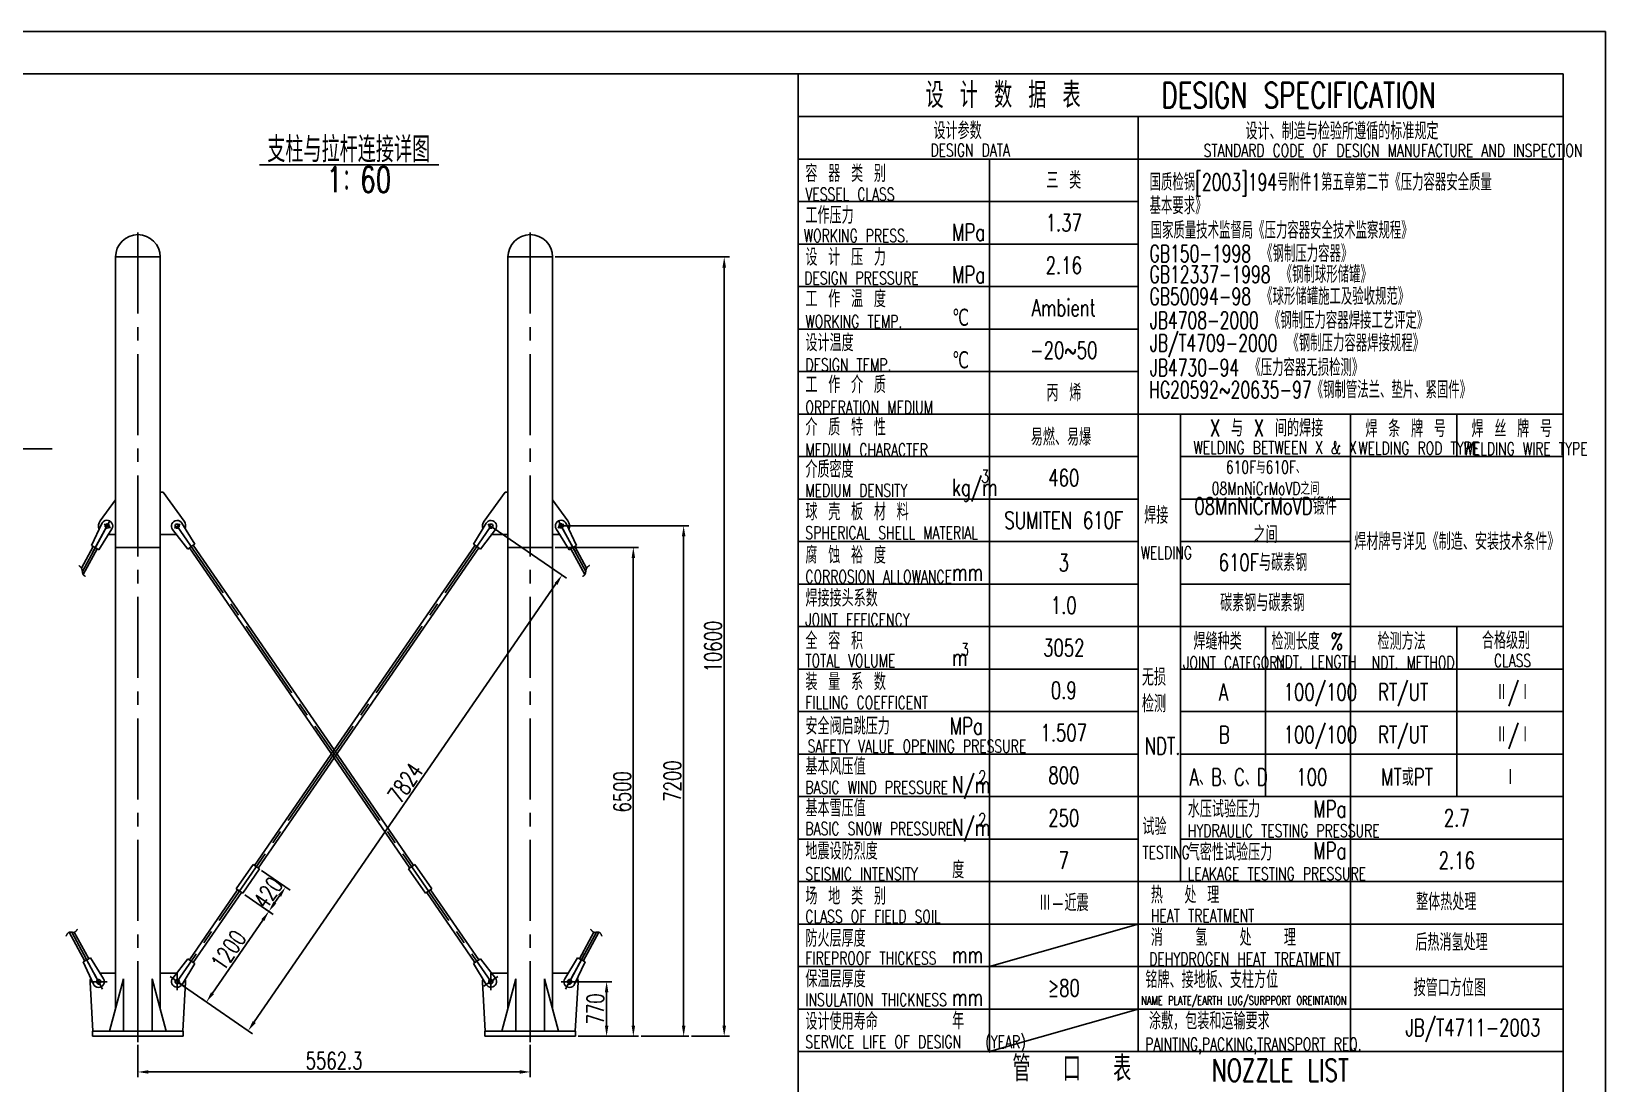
# Model space of a CAD drawing. Extents: x -26172 to 54233, y -464 to 48004.
# Drawn here: x 13783.5 to 14154, y 40167.6 to 40415.1 of the extents above; entities that cross this region are included whole.
import ezdxf

# ---------------------------------------------------------------- set-up
doc = ezdxf.new("R2010")
doc.units = 0
doc.linetypes.add('CENTER2', pattern=[28.575, 19.05, -3.175, 3.175, -3.175])
doc.linetypes.add('PHANTOM2', pattern=[31.75, 15.875, -3.175, 3.175, -3.175, 3.175, -3.175])
doc.layers.get('0').update_dxf_attribs({"linetype": 'CONTINUOUS'})
doc.layers.get('DEFPOINTS').update_dxf_attribs({"linetype": 'CONTINUOUS'})
for name, color, linetype in [('图层1', 7, 'CONTINUOUS'), ('图层2', 1, 'CONTINUOUS'), ('图层3', 2, 'CENTER2'), ('图层5', 3, 'PHANTOM2')]:
    doc.layers.add(name, color=color, linetype=linetype)
doc.styles.add('文字', font='txt.shx', dxfattribs={"width": 0.71, "bigfont": 'hzfs.shx'})
doc.dimstyles.get("Standard").update_dxf_attribs({"dimtxt": 0.18, "dimasz": 0.18, "dimexe": 0.18, "dimexo": 0.0625, "dimgap": 0.09, "dimtad": 0, "dimtih": 1, "dimtoh": 1, "dimdec": 4, "dimzin": 0, "dimtxsty": 'STANDARD', "dimcen": 0.09, "dimazin": 3, "dimtfac": 1, "dimtdec": 4, "dimtofl": 0, "dimtmove": 0, "dimatfit": 3, "dimtolj": 1, "dimtzin": 0})

# ---------------------------------------------------------------- blocks, each defined once
blk = doc.blocks.new('*D27')
at = {"color": 1, "linetype": 'BYBLOCK'}
for p, q in [((54269.88, 40293.74), (54289.52, 40293.74)), ((54288.27, 40181.24), (54288.27, 40291.24)), ((54275.3, 40178.74), (54289.52, 40178.74))]:
    blk.add_line(p, q, dxfattribs=at)
for points in [[(54287.86, 40291.24), (54288.69, 40291.24), (54288.27, 40293.74)], [(54287.86, 40181.24), (54288.69, 40181.24), (54288.27, 40178.74)]]:
    blk.add_solid(points, dxfattribs=at)
at = {"layer": 'DEFPOINTS', "color": 0, "linetype": 'BYBLOCK'}
for p in [(54269.26, 40293.74), (54288.27, 40293.74), (54274.67, 40178.74)]:
    blk.add_point(p, dxfattribs=at)
at = {"color": 1, "linetype": 'BYBLOCK', "insert": (54285.65, 40236.24), "char_height": 4, "attachment_point": 5, "rotation": 90, "style": '文字'}
blk.add_mtext('\\A1;6500', dxfattribs=at)
blk = doc.blocks.new('*D28')
at = {"color": 1, "linetype": 'BYBLOCK'}
for p, q in [((42356.73, 40298.81), (42386.21, 40298.81)), ((42384.96, 40296.31), (42384.96, 40181.24)), ((42374.99, 40178.74), (42386.21, 40178.74))]:
    blk.add_line(p, q, dxfattribs=at)
for points in [[(42384.54, 40296.31), (42385.38, 40296.31), (42384.96, 40298.81)], [(42384.54, 40181.24), (42385.38, 40181.24), (42384.96, 40178.74)]]:
    blk.add_solid(points, dxfattribs=at)
at = {"layer": 'DEFPOINTS', "color": 0, "linetype": 'BYBLOCK'}
for p in [(42356.1, 40298.81), (42374.37, 40178.74), (42384.96, 40178.74)]:
    blk.add_point(p, dxfattribs=at)
at = {"color": 1, "linetype": 'BYBLOCK', "insert": (42382.33, 40238.77), "char_height": 4, "attachment_point": 5, "rotation": 90, "style": '文字'}
blk.add_mtext('\\A1;7200', dxfattribs=at)
blk = doc.blocks.new('*D29')
at = {"color": 1, "linetype": 'BYBLOCK'}
for p, q in [((54269.88, 40362.07), (54310.91, 40362.07)), ((54309.66, 40359.57), (54309.66, 40181.24)), ((54301.99, 40178.74), (54310.91, 40178.74))]:
    blk.add_line(p, q, dxfattribs=at)
for points in [[(54309.24, 40359.57), (54310.08, 40359.57), (54309.66, 40362.07)], [(54309.24, 40181.24), (54310.08, 40181.24), (54309.66, 40178.74)]]:
    blk.add_solid(points, dxfattribs=at)
at = {"layer": 'DEFPOINTS', "color": 0, "linetype": 'BYBLOCK'}
for p in [(54269.26, 40362.07), (54301.37, 40178.74), (54309.66, 40178.74)]:
    blk.add_point(p, dxfattribs=at)
at = {"color": 1, "linetype": 'BYBLOCK', "insert": (54307.03, 40270.41), "char_height": 4, "attachment_point": 5, "rotation": 90, "style": '文字'}
blk.add_mtext('\\A1;10600', dxfattribs=at)
blk = doc.blocks.new('*D30')
at = {"color": 1, "linetype": 'BYBLOCK'}
for p, q in [((42285.63, 40217.73), (42292.31, 40213.13)), ((42281.69, 40212.01), (42288.36, 40207.4)), ((42288.75, 40210.17), (42289.86, 40211.78))]:
    blk.add_line(p, q, dxfattribs=at)
for points in [[(42289.51, 40212.02), (42290.2, 40211.54), (42291.28, 40213.84)], [(42288.41, 40210.41), (42289.09, 40209.94), (42287.33, 40208.11)]]:
    blk.add_solid(points, dxfattribs=at)
at = {"layer": 'DEFPOINTS', "color": 0, "linetype": 'BYBLOCK'}
for p in [(42285.12, 40218.08), (42281.17, 40212.36), (42291.28, 40213.84)]:
    blk.add_point(p, dxfattribs=at)
at = {"color": 1, "linetype": 'BYBLOCK', "insert": (42287.14, 40212.47), "char_height": 4, "attachment_point": 5, "rotation": 55.4179, "style": '文字'}
blk.add_mtext('\\A1;420', dxfattribs=at)
blk = doc.blocks.new('*D31')
at = {"color": 1, "linetype": 'BYBLOCK'}
for p, q in [((42340.12, 40298.38), (42357.36, 40286.5)), ((42354.91, 40285.15), (42283.89, 40182.1)), ((42266.26, 40191.21), (42283.5, 40179.33))]:
    blk.add_line(p, q, dxfattribs=at)
for points in [[(42354.57, 40285.39), (42355.26, 40284.92), (42356.33, 40287.21)], [(42283.55, 40182.33), (42284.24, 40181.86), (42282.48, 40180.04)]]:
    blk.add_solid(points, dxfattribs=at)
at = {"layer": 'DEFPOINTS', "color": 0, "linetype": 'BYBLOCK'}
for p in [(42339.61, 40298.74), (42265.75, 40191.56), (42282.48, 40180.04)]:
    blk.add_point(p, dxfattribs=at)
at = {"color": 1, "linetype": 'BYBLOCK', "insert": (42319.45, 40238.32), "char_height": 4, "attachment_point": 5, "rotation": 55.4279, "style": '文字'}
blk.add_mtext('\\A1;7824', dxfattribs=at)
blk = doc.blocks.new('*D32')
at = {"color": 1, "linetype": 'BYBLOCK'}
for p, q in [((42287.84, 40207.76), (42286.3, 40208.82)), ((42285.91, 40206.06), (42274.07, 40188.87)), ((42273.16, 40186.46), (42271.62, 40187.52))]:
    blk.add_line(p, q, dxfattribs=at)
for points in [[(42285.57, 40206.29), (42286.25, 40205.82), (42287.33, 40208.11)], [(42273.72, 40189.1), (42274.41, 40188.63), (42272.65, 40186.81)]]:
    blk.add_solid(points, dxfattribs=at)
at = {"layer": 'DEFPOINTS', "color": 0, "linetype": 'BYBLOCK'}
for p in [(42288.36, 40207.4), (42272.65, 40186.81), (42273.68, 40186.1)]:
    blk.add_point(p, dxfattribs=at)
at = {"color": 1, "linetype": 'BYBLOCK', "insert": (42277.83, 40198.95), "char_height": 4, "attachment_point": 5, "rotation": 55.4279, "style": '文字'}
blk.add_mtext('\\A1;1200', dxfattribs=at)
blk = doc.blocks.new('*D44')
at = {"color": 1, "linetype": 'BYBLOCK'}
for p, q in [((54171.65, 40176.68), (54171.65, 40169.08)), ((54264.01, 40176.68), (54264.01, 40169.08)), ((54174.15, 40170.33), (54261.51, 40170.33))]:
    blk.add_line(p, q, dxfattribs=at)
for points in [[(54174.15, 40170.75), (54174.15, 40169.92), (54171.65, 40170.33)], [(54261.51, 40170.75), (54261.51, 40169.92), (54264.01, 40170.33)]]:
    blk.add_solid(points, dxfattribs=at)
at = {"layer": 'DEFPOINTS', "color": 0, "linetype": 'BYBLOCK'}
for p in [(54171.65, 40177.31), (54264.01, 40177.31), (54264.01, 40170.33)]:
    blk.add_point(p, dxfattribs=at)
at = {"color": 1, "linetype": 'BYBLOCK', "insert": (54217.83, 40172.96), "char_height": 4, "attachment_point": 5, "style": '文字'}
blk.add_mtext('\\A1;5562.3', dxfattribs=at)
blk = doc.blocks.new('*D45')
at = {"color": 1, "linetype": 'BYBLOCK'}
for p, q in [((54273.88, 40191.57), (54283.23, 40191.57)), ((54281.98, 40181.24), (54281.98, 40189.07)), ((54275.3, 40178.74), (54283.23, 40178.74))]:
    blk.add_line(p, q, dxfattribs=at)
for points in [[(54281.57, 40189.07), (54282.4, 40189.07), (54281.98, 40191.57)], [(54281.57, 40181.24), (54282.4, 40181.24), (54281.98, 40178.74)]]:
    blk.add_solid(points, dxfattribs=at)
at = {"layer": 'DEFPOINTS', "color": 0, "linetype": 'BYBLOCK'}
for p in [(54273.26, 40191.57), (54281.98, 40191.57), (54274.67, 40178.74)]:
    blk.add_point(p, dxfattribs=at)
at = {"color": 1, "linetype": 'BYBLOCK', "insert": (54279.36, 40185.16), "char_height": 4, "attachment_point": 5, "rotation": 90, "style": '文字'}
blk.add_mtext('\\A1;770', dxfattribs=at)

msp = doc.modelspace()

# ---------------------------------------------------------------- linework, layer by layer
at = {"layer": '图层1'}
for p, q in [((13337.959, 40405.116), (14143.959, 40405.116)), ((13963.959, 40405.116), (13963.959, 40013.116)), ((14143.959, 40405.116), (14143.959, 39831.116)), ((13963.959, 40395.116), (14143.959, 40395.116)), ((13803.277, 40185.202), (13803.277, 40362.073)), ((13813.777, 40362.073), (13803.277, 40362.073)), ((13813.777, 40185.202), (13813.777, 40362.073)), ((13895.629, 40185.202), (13895.629, 40362.073)), ((13895.629, 40362.073), (13906.129, 40362.073)), ((13906.129, 40185.202), (13906.129, 40362.073)), ((13803.277, 40304.969), (13799.657, 40299.98)), ((13813.777, 40306.74), (13814.444, 40306.74)), ((13813.777, 40296.74), (13813.777, 40306.74)), ((13813.777, 40306.071), (13813.777, 40297.365)), ((13814.444, 40306.74), (13819.396, 40299.914)), ((13894.963, 40306.74), (13890.011, 40299.914)), ((13895.629, 40306.74), (13894.963, 40306.74)), ((13895.629, 40296.74), (13895.629, 40306.74)), ((13895.629, 40306.071), (13895.629, 40297.365)), ((13906.129, 40304.969), (13909.749, 40299.98)), ((13797.603, 40294.165), (13800.071, 40299.376)), ((13799.358, 40293.206), (13802.408, 40298.1)), ((13801.601, 40296.806), (13803.277, 40296.806)), ((13817.777, 40296.74), (13813.777, 40296.74)), ((13820.25, 40293.363), (13816.718, 40297.922)), ((13821.899, 40294.495), (13818.913, 40299.429)), ((13887.508, 40294.495), (13890.493, 40299.429)), ((13889.157, 40293.363), (13892.688, 40297.922)), ((13891.629, 40296.74), (13895.629, 40296.74)), ((13907.806, 40296.806), (13906.129, 40296.806)), ((13910.048, 40293.206), (13906.999, 40298.1)), ((13911.804, 40294.165), (13909.336, 40299.376)), ((13795.257, 40288.837), (13798.025, 40293.934)), ((13795.666, 40287.353), (13798.961, 40293.423)), ((13798.481, 40293.686), (13797.603, 40294.165)), ((13798.481, 40293.686), (13799.358, 40293.206)), ((13813.777, 40293.74), (13803.277, 40293.74)), ((13821.074, 40293.929), (13820.25, 40293.363)), ((13820.644, 40293.634), (13854.703, 40244.229)), ((13821.074, 40293.929), (13821.899, 40294.495)), ((13821.523, 40294.238), (13854.703, 40246.108)), ((13887.883, 40294.238), (13854.703, 40246.108)), ((13888.763, 40293.634), (13854.703, 40244.229)), ((13888.332, 40293.929), (13887.508, 40294.495)), ((13888.332, 40293.929), (13889.157, 40293.363)), ((13895.629, 40293.74), (13906.129, 40293.74)), ((13910.926, 40293.686), (13910.048, 40293.206)), ((13913.741, 40287.353), (13910.445, 40293.423)), ((13910.926, 40293.686), (13911.804, 40294.165)), ((13914.149, 40288.837), (13911.382, 40293.934)), ((13854.703, 40246.108), (13835.973, 40218.939)), ((13854.703, 40244.229), (13836.836, 40218.311)), ((13854.703, 40246.108), (13873.434, 40218.939)), ((13854.703, 40244.229), (13872.571, 40218.311)), ((13835.663, 40219.164), (13831.686, 40213.404)), ((13836.432, 40218.634), (13835.663, 40219.164)), ((13835.663, 40219.164), (13837.146, 40218.085)), ((13873.744, 40219.164), (13872.261, 40218.085)), ((13872.975, 40218.634), (13873.744, 40219.164)), ((13873.744, 40219.164), (13877.721, 40213.404)), ((13837.146, 40218.085), (13833.199, 40212.361)), ((13872.261, 40218.085), (13876.207, 40212.361)), ((13832.005, 40213.184), (13820.654, 40196.717)), ((13832.884, 40212.578), (13821.531, 40196.111)), ((13832.455, 40212.873), (13831.69, 40213.401)), ((13831.69, 40213.401), (13833.199, 40212.361)), ((13877.717, 40213.401), (13876.207, 40212.361)), ((13876.523, 40212.578), (13887.875, 40196.111)), ((13876.952, 40212.873), (13877.717, 40213.401)), ((13877.401, 40213.184), (13888.753, 40196.717)), ((13792.358, 40203.201), (13796.033, 40196.432)), ((13793.572, 40203.201), (13796.97, 40196.941)), ((13915.835, 40203.201), (13912.436, 40196.941)), ((13917.049, 40203.201), (13913.374, 40196.432)), ((13796.497, 40196.684), (13795.619, 40196.207)), ((13795.619, 40196.207), (13798.075, 40190.99)), ((13796.497, 40196.684), (13797.376, 40197.161)), ((13797.376, 40197.161), (13800.414, 40192.26)), ((13820.269, 40196.983), (13816.725, 40192.434)), ((13821.092, 40196.415), (13820.269, 40196.983)), ((13821.092, 40196.415), (13821.914, 40195.847)), ((13888.315, 40196.415), (13887.492, 40195.847)), ((13888.315, 40196.415), (13889.138, 40196.983)), ((13889.138, 40196.983), (13892.681, 40192.434)), ((13912.03, 40197.161), (13908.992, 40192.26)), ((13913.788, 40196.207), (13911.332, 40190.99)), ((13912.909, 40196.684), (13912.03, 40197.161)), ((13912.909, 40196.684), (13913.788, 40196.207)), ((13803.277, 40193.573), (13799.6, 40193.573)), ((13813.777, 40193.573), (13817.777, 40193.573)), ((13821.914, 40195.847), (13818.916, 40190.921)), ((13887.492, 40195.847), (13890.49, 40190.921)), ((13895.629, 40193.573), (13891.629, 40193.573)), ((13906.129, 40193.573), (13909.806, 40193.573)), ((13797.944, 40179.906), (13797.28, 40191.458)), ((13805.156, 40192.21), (13801.857, 40179.906)), ((13805.156, 40192.21), (13805.156, 40179.906)), ((13811.898, 40192.21), (13815.197, 40179.906)), ((13811.898, 40192.21), (13811.898, 40179.906)), ((13819.11, 40179.906), (13819.774, 40191.458)), ((13890.296, 40179.906), (13889.633, 40191.458)), ((13897.508, 40192.21), (13894.21, 40179.906)), ((13897.508, 40192.21), (13897.508, 40179.906)), ((13904.251, 40192.21), (13904.251, 40179.906)), ((13904.251, 40192.21), (13907.549, 40179.906)), ((13911.463, 40179.906), (13912.126, 40191.458)), ((13797.86, 40179.906), (13819.194, 40179.906)), ((13797.86, 40178.74), (13797.86, 40179.906)), ((13797.86, 40178.74), (13819.194, 40178.74)), ((13819.194, 40179.906), (13819.194, 40178.74)), ((13911.546, 40179.906), (13890.213, 40179.906)), ((13890.213, 40179.906), (13890.213, 40178.74)), ((13911.546, 40178.74), (13890.213, 40178.74)), ((13911.546, 40178.74), (13911.546, 40179.906)), ((13963.959, 40175.116), (14143.959, 40175.116))]:
    msp.add_line(p, q, dxfattribs=at)
for centre, radius in [((13801.33, 40298.776), 0.5), ((13817.772, 40298.738), 0.5), ((13891.634, 40298.738), 0.5), ((13908.131, 40298.806), 0.5), ((13799.339, 40191.573), 0.5), ((13817.796, 40191.601), 0.5), ((13891.598, 40191.593), 0.5), ((13910.129, 40191.541), 0.5), ((13910.126, 40191.558), 0.0175)]:
    msp.add_circle(centre, radius, dxfattribs=at)
for centre, radius, start, end in [((13808.527, 40362.073), 5.25, 0, 180), ((13900.879, 40362.073), 5.25, 0, 180), ((13801.276, 40298.806), 2, 144.03777, 202.84863), ((13801.276, 40298.806), 1.333, 328.07482, 154.65895), ((13817.772, 40298.738), 1.333, 31.17944, 217.76357), ((13817.777, 40298.74), 2, 342.80902, 35.96223), ((13891.629, 40298.74), 2, 144.03777, 197.19098), ((13891.634, 40298.738), 1.333, 322.23643, 148.82056), ((13908.131, 40298.806), 1.333, 25.34105, 211.92518), ((13908.131, 40298.806), 2, 337.15137, 35.96223), ((13799.277, 40191.573), 2, 157.1354, 183.28662), ((13817.777, 40191.615), 1.333, 142.08578, 328.6699), ((13891.629, 40191.615), 1.333, 211.3301, 37.91422), ((13910.129, 40191.573), 2, 356.71338, 22.8646), ((13799.281, 40191.558), 1.333, 205.20902, 31.79315), ((13817.777, 40191.573), 2, 356.71338, 17.67476), ((13891.629, 40191.573), 2, 162.32524, 183.28662), ((13910.126, 40191.558), 1.333, 148.20685, 334.79098)]:
    msp.add_arc(centre, radius, start, end, dxfattribs=at)
at = {"layer": '图层2'}
for p, q in [((13312.959, 40415.116), (14153.959, 40415.116)), ((14153.959, 40415.116), (14153.959, 39821.116)), ((14043.959, 40395.116), (14043.959, 40175.116)), ((13963.959, 40385.116), (14143.959, 40385.116)), ((14008.959, 40385.116), (14008.959, 40175.116)), ((13837.136, 40383.77), (13879.365, 40383.77)), ((13963.959, 40375.116), (14043.959, 40375.116)), ((13963.959, 40365.116), (14043.959, 40365.116)), ((13963.959, 40355.116), (14043.959, 40355.116)), ((13963.959, 40345.116), (14043.959, 40345.116)), ((13963.959, 40335.116), (14043.959, 40335.116)), ((13963.959, 40325.116), (14043.959, 40325.116)), ((14043.959, 40325.116), (14143.959, 40325.116)), ((14053.959, 40325.116), (14053.959, 40215.116)), ((14093.959, 40325.116), (14093.959, 40175.116)), ((14118.959, 40325.116), (14118.959, 40315.116)), ((13963.959, 40315.116), (14043.959, 40315.116)), ((14053.959, 40315.116), (14143.959, 40315.116)), ((13963.959, 40305.116), (14043.959, 40305.116)), ((14053.959, 40305.116), (14093.959, 40305.116)), ((13963.959, 40295.116), (14043.959, 40295.116)), ((14053.959, 40295.116), (14093.959, 40295.116)), ((13963.959, 40285.116), (14043.959, 40285.116)), ((14053.959, 40285.116), (14093.959, 40285.116)), ((13963.959, 40275.116), (14043.959, 40275.116)), ((14043.959, 40275.116), (14143.959, 40275.116)), ((14073.959, 40275.116), (14073.959, 40235.116)), ((14118.959, 40275.116), (14118.959, 40235.116)), ((13963.959, 40265.116), (14043.959, 40265.116)), ((14053.959, 40265.116), (14143.959, 40265.116)), ((13963.959, 40255.116), (14043.959, 40255.116)), ((14053.959, 40255.116), (14143.959, 40255.116)), ((13963.959, 40245.116), (14043.959, 40245.116)), ((14053.959, 40245.116), (14143.959, 40245.116)), ((13963.959, 40235.116), (14043.959, 40235.116)), ((14043.959, 40235.116), (14143.959, 40235.116)), ((13963.959, 40225.116), (14043.959, 40225.116)), ((14053.959, 40225.116), (14143.959, 40225.116)), ((13963.959, 40215.116), (14043.959, 40215.116)), ((14043.959, 40215.116), (14143.959, 40215.116)), ((13963.959, 40205.116), (14043.959, 40205.116)), ((14008.959, 40195.116), (14043.959, 40205.116)), ((14043.959, 40205.116), (14143.959, 40205.116)), ((13963.959, 40195.116), (14043.959, 40195.116)), ((14043.959, 40195.116), (14143.959, 40195.116)), ((13963.959, 40185.116), (14043.959, 40185.116)), ((14008.959, 40175.116), (14043.959, 40185.116)), ((14043.959, 40185.116), (14143.959, 40185.116))]:
    msp.add_line(p, q, dxfattribs=at)
at = {"layer": '图层3'}
for p, q in [((13808.527, 40177.308), (13808.527, 40370.024)), ((13900.879, 40177.308), (13900.879, 40370.024)), ((13795.462, 40288.095), (13801.912, 40299.977)), ((13913.945, 40288.095), (13907.494, 40299.977)), ((13801.609, 40299.416), (13797.754, 40292.354)), ((13802.059, 40298.378), (13800.601, 40299.174)), ((13802.609, 40298.806), (13802.607, 40298.806)), ((13818.508, 40299.243), (13817.139, 40298.303)), ((13817.772, 40298.738), (13854.703, 40245.168)), ((13819.11, 40298.74), (13819.108, 40298.74)), ((13891.634, 40298.738), (13854.703, 40245.168)), ((13890.296, 40298.74), (13890.298, 40298.74)), ((13890.899, 40299.243), (13892.268, 40298.303)), ((13906.797, 40298.806), (13906.799, 40298.806)), ((13907.348, 40298.378), (13908.805, 40299.174)), ((13907.797, 40299.416), (13911.653, 40292.354)), ((13854.703, 40245.168), (13822.011, 40197.746)), ((13854.703, 40245.168), (13887.396, 40197.746)), ((13792.965, 40203.201), (13799.277, 40191.573)), ((13916.442, 40203.201), (13910.129, 40191.573)), ((13799.281, 40191.558), (13795.726, 40198.106)), ((13817.777, 40191.615), (13822.011, 40197.746)), ((13891.629, 40191.615), (13887.396, 40197.746)), ((13910.126, 40191.558), (13913.681, 40198.106)), ((13800.235, 40189.8), (13798.327, 40193.315)), ((13819.423, 40190.478), (13816.131, 40192.751)), ((13817.777, 40193.573), (13817.777, 40189.573)), ((13889.983, 40190.478), (13893.275, 40192.751)), ((13891.629, 40193.573), (13891.629, 40189.573)), ((13909.171, 40189.8), (13911.08, 40193.315)), ((13801.277, 40191.573), (13797.277, 40191.573)), ((13800.169, 40191.573), (13798.508, 40191.573)), ((13799.277, 40192.269), (13799.277, 40190.861)), ((13800.61, 40191.573), (13800.608, 40191.573)), ((13817.036, 40192.11), (13818.416, 40191.187)), ((13817.777, 40192.269), (13817.777, 40190.861)), ((13819.11, 40191.573), (13819.108, 40191.573)), ((13890.296, 40191.573), (13890.298, 40191.573)), ((13892.371, 40192.11), (13890.99, 40191.187)), ((13891.629, 40192.269), (13891.629, 40190.861)), ((13908.129, 40191.573), (13912.129, 40191.573)), ((13908.796, 40191.573), (13908.798, 40191.573)), ((13909.238, 40191.573), (13910.898, 40191.573)), ((13910.129, 40192.269), (13910.129, 40190.861))]:
    msp.add_line(p, q, dxfattribs=at)
at = {"layer": '图层3', "ltscale": 0.5}
msp.add_line((13788.334, 40316.908), (13747.759, 40316.908), dxfattribs=at)
at = {"layer": '图层5'}
for points, start_tangent in [([(13794.6, 40289.495), (13795.257, 40288.837), (13795.462, 40288.095), (13795.666, 40287.353), (13796.2, 40286.913)], (-0.3863455, 0.9223541)), ([(13914.807, 40289.495), (13914.149, 40288.837), (13913.945, 40288.095), (13913.741, 40287.353), (13913.206, 40286.913)], (0.3863455, 0.9223541))]:
    msp.add_spline(points, degree=3, dxfattribs=dict(at, start_tangent=start_tangent))
for points, end_tangent in [([(13791.655, 40202.293), (13792.358, 40203.201), (13792.965, 40203.201), (13793.572, 40203.201), (13794.31, 40203.918)], (0.7073306, 0.7068829)), ([(13917.752, 40202.293), (13917.049, 40203.201), (13916.442, 40203.201), (13915.835, 40203.201), (13915.096, 40203.918)], (-0.7073306, 0.7068829))]:
    msp.add_spline(points, degree=3, dxfattribs=dict(at, end_tangent=end_tangent))

# ---------------------------------------------------------------- texts
at = {"layer": '图层2', "style": '文字', "width": 0.67}
for s, p in [('国质检锅[2003]194号附件1第五章第二节《压力容器安全质量', (14046.65, 40377.672)), ('基本要求》', (14046.65, 40372.13)), ('国家质量技术监督局《压力容器安全技术监察规程》', (14046.907, 40366.351)), ('GB150-1998 《钢制压力容器》', (14046.639, 40360.868)), ('GB12337-1998 《钢制球形储罐》', (14046.639, 40355.978)), ('GB50094-98 《球形储罐施工及验收规范》', (14046.639, 40350.792)), ('JB4708-2000 《钢制压力容器焊接工艺评定》', (14046.729, 40345.161)), ('JB/T4709-2000 《钢制压力容器焊接规程》', (14046.729, 40339.827)), ('JB4730-94 《压力容器无损检测》', (14046.729, 40334.057)), ('HG20592~20635-97《钢制管法兰、垫片、紧固件》', (14046.55, 40328.828))]:
    msp.add_text(s, height=4, dxfattribs=at).set_placement(p)
at = {"layer": '图层2', "style": '文字'}
for s, insert, char_height, width, attachment_point in [('设 计 数 据 表     DESIGN SPECIFICATION', (14053.959, 40400.116), 6, 180, 5), ('设计参数', (13995.778, 40393.773), 4, 822.2117, 1), ('设计、制造与检验所遵循的标准规定', (14069.214, 40393.69), 4, 816.7372, 1), ('支柱与拉杆连接详图', (13838.982, 40390.349), 6, 41.66063, 1), ('DESIGN DATA', (13995.08, 40388.689), 3, 823.36988, 1), ('STANDARD CODE OF DESIGN MANUFACTURE AND INSPECTION', (14059.357, 40388.626), 3, 822.2117, 1), ('1：60', (13852.94, 40383.3), 6, 17.5037, 1), ('容 器 类 别', (13965.639, 40383.723), 4, 822.2117, 1), ('三 类 ', (14026.459, 40380.116), 4, 35, 5), ('VESSEL CLASS', (13965.639, 40378.326), 3, 822.2117, 1), ('工作压力    ', (13965.639, 40373.873), 4, 822.2117, 1), ('1.37', (14026.459, 40370.116), 4, 35, 5), ('WORKING PRESS.', (13965.254, 40368.578), 3, 822.2117, 1), ('MPa', (14000.183, 40369.89), 4, 822.2117, 1), ('设 计 压 力', (13965.639, 40364.027), 4, 822.2117, 1), ('MPa', (14000.183, 40359.89), 4, 822.2117, 1), ('2.16', (14026.459, 40360.116), 4, 35, 5), ('DESIGN PRESSURE', (13965.382, 40358.604), 3, 822.2117, 1), ('工 作 温 度 ', (13965.639, 40354.216), 4, 822.2117, 1), ('Ambient', (14026.459, 40350.116), 4, 35, 5), ('WORKING TEMP.', (13965.639, 40348.382), 3, 822.2117, 1), ('℃', (14000.183, 40349.89), 4, 822.2117, 1), ('设计温度', (13965.639, 40343.882), 4, 822.2117, 1), ('-20~50', (14026.459, 40340.116), 4, 35, 5), ('DESIGN TEMP.', (13965.639, 40338.202), 3, 822.2117, 1), ('℃', (14000.183, 40339.89), 4, 822.2117, 1), ('工 作 介 质', (13965.639, 40334.034), 4, 822.2117, 1), ('丙 烯', (14026.459, 40330.116), 4, 35, 5), ('ORPERATION MEDIUM', (13965.639, 40328.2), 3, 822.2117, 1), ('介 质 特 性', (13965.639, 40324.042), 4, 822.2117, 1), ('易燃、易爆', (14018.695, 40321.708), 4, 822.2117, 1), ('X 与 X 间的焊接', (14060.851, 40323.807), 4, 820.81289, 1), ('焊 条 牌 号', (14097.431, 40323.67), 4, 822.2117, 1), ('焊 丝 牌 号', (14122.431, 40323.665), 4, 822.2117, 1), ('WELDING BETWEEN X & X', (14056.972, 40318.716), 3, 824.63076, 1), ('WELDING ROD TYPE', (14095.765, 40318.597), 3, 823.21232, 1), ('WELDING WIRE TYPE', (14120.549, 40318.448), 3, 823.14235, 1), ('介质密度', (13965.639, 40314.103), 4, 822.2117, 1), ('MEDIUM CHARACTER', (13965.639, 40318.208), 3, 822.2117, 1), ('3', (14007.009, 40311.963), 3, 821.5668, 1), ('460', (14026.459, 40310.116), 4, 35, 5), ('610F与610F、08MnNiCrMoVD之间', (14073.959, 40310.116), 3, 36.0974, 5), ('MEDIUM DENSITY', (13965.639, 40308.653), 3, 822.2117, 1), ('kg/m', (14000.183, 40309.89), 4, 822.2117, 1), ('球 壳 板 材 料', (13965.639, 40304.111), 4, 822.2117, 1), ('焊接', (14045.373, 40303.286), 4, 822.2117, 1), ('08MnNiCrMoVD锻件之间', (14073.959, 40300.116), 4, 36.0974, 5), ('SUMITEN 610F', (14026.459, 40300.116), 4, 35, 5), ('SPHERICAL SHELL MATERIAL', (13965.639, 40298.688), 3, 822.2117, 1), ('焊材牌号详见《制造、安装技术条件》', (14118.959, 40295.116), 4, 50, 5), ('腐 蚀 裕 度', (13965.639, 40293.919), 4, 822.2117, 1), ('WELDING', (14044.571, 40293.99), 3, 822.2117, 1), ('610F与碳素钢 ', (14062.916, 40292.212), 4, 822.2117, 1), ('3', (14026.459, 40290.116), 4, 35, 5), ('CORROSION ALLOWANCE', (13965.639, 40288.349), 3, 822.2117, 1), ('mm', (14000.183, 40289.89), 4, 822.2117, 1), ('焊接接头系数', (13965.639, 40283.8), 4, 822.2117, 1), ('1.0', (14026.459, 40280.116), 4, 35, 5), ('碳素钢与碳素钢 ', (14063.253, 40282.716), 4, 822.2117, 1), ('JOINT EFFICENCY', (13965.639, 40278.223), 3, 822.2117, 1), ('全 容 积', (13965.639, 40273.778), 4, 822.2117, 1), ('焊缝种类', (14056.974, 40273.653), 4, 820.8767, 1), ('检测长度 %', (14075.341, 40273.634), 4, 822.2117, 1), ('检测方法', (14100.292, 40273.653), 4, 820.16248, 1), ('合格级别', (14124.861, 40273.836), 4, 821.23549, 1), ('3', (14002.25, 40271.215), 3, 822.2117, 1), ('3052', (14026.459, 40270.116), 4, 35, 5), ('TOTAL VOLUME', (13965.639, 40268.593), 3, 822.2117, 1), ('m', (14000.183, 40269.89), 4, 822.2117, 1), ('JOINT CATEGORY', (14054.563, 40268.097), 3, 822.2117, 1), ('NDT. LENGTH', (14076.417, 40268.345), 3, 822.2117, 1), ('NDT. METHOD', (14098.908, 40268.134), 3, 822.2117, 1), ('CLASS', (14127.692, 40268.636), 3, 822.2117, 1), ('装 量 系 数', (13965.639, 40264.12), 4, 822.2117, 1), ('无损', (14044.843, 40265.2), 4, 822.2117, 1), ('0.9', (14026.459, 40260.116), 4, 35, 5), ('检测', (14044.843, 40258.953), 4, 822.2117, 1), ('A', (14062.97, 40261.708), 4, 822.2117, 1), ('100/100', (14078.2, 40261.708), 4, 822.2117, 1), ('RT/UT', (14100.447, 40261.708), 4, 822.2117, 1), ('Ⅱ/Ⅰ', (14128.119, 40261.708), 4, 822.2117, 1), ('FILLING COEFFICENT', (13965.639, 40258.732), 3, 822.2117, 1), ('安全阀启跳压力', (13965.639, 40253.695), 4, 822.2117, 1), ('MPa', (13999.632, 40253.695), 4, 822.2117, 1), ('1.507', (14026.459, 40250.116), 4, 35, 5), ('B', (14062.97, 40251.708), 4, 822.2117, 1), ('100/100', (14078.2, 40251.708), 4, 822.2117, 1), ('RT/UT', (14100.447, 40251.708), 4, 822.2117, 1), ('Ⅱ/Ⅰ', (14128.119, 40251.708), 4, 822.2117, 1), ('SAFETY VALUE OPENING PRESSURE', (13966.168, 40248.461), 3, 822.2117, 1), ('NDT.', (14045.513, 40248.987), 4, 823.44766, 1), ('基本风压值', (13965.639, 40244.203), 4, 822.2117, 1), ('N/m', (14000.183, 40239.89), 4, 822.2117, 1), ('2', (14006.364, 40241.215), 3, 822.2117, 1), ('800', (14026.459, 40240.116), 4, 35, 5), ('A、B、C、D', (14056.079, 40241.708), 4, 822.2117, 1), ('100', (14081.181, 40241.708), 4, 822.2117, 1), ('MT或PT', (14101.146, 40241.708), 4, 822.2117, 1), ('Ⅰ', (14130.129, 40241.708), 4, 822.2117, 1), ('BASIC WIND PRESSURE', (13965.639, 40238.781), 3, 822.2117, 1), ('基本雪压值', (13965.639, 40234.383), 4, 822.2117, 1), ('水压试验压力', (14055.639, 40234.194), 4, 822.2117, 1), ('MPa', (14085.183, 40234.194), 4, 822.2117, 1), ('N/m', (14000.183, 40229.89), 4, 822.2117, 1), ('2', (14006.364, 40231.215), 3, 822.2117, 1), ('250', (14026.459, 40230.116), 4, 35, 5), ('试验', (14044.96, 40230.068), 4, 822.2117, 1), ('2.7', (14118.959, 40230.116), 4, 50, 5), ('BASIC SNOW PRESSURE', (13965.639, 40229.071), 3, 822.2117, 1), ('HYDRAULIC TESTING PRESSURE', (14055.639, 40228.583), 3, 822.2117, 1), ('地震设防烈度', (13965.639, 40224.287), 4, 822.2117, 1), ('7', (14026.459, 40220.116), 4, 35, 5), ('TESTING', (14044.96, 40223.461), 3, 822.2117, 1), ('气密性试验压力', (14055.639, 40224.047), 4, 822.2117, 1), ('MPa', (14085.183, 40224.378), 4, 822.2117, 1), ('2.16', (14118.959, 40220.116), 4, 50, 5), ('SEISMIC INTENSITY', (13965.639, 40218.439), 3, 822.2117, 1), ('度', (14000.183, 40219.89), 4, 822.2117, 1), ('LEAKAGE TESTING PRESSURE', (14055.639, 40218.458), 3, 822.2117, 1), ('场 地 类 别', (13965.639, 40213.694), 4, 822.2117, 1), ('Ⅲ-近震', (14026.459, 40210.116), 4, 35, 5), ('热  处 理', (14046.944, 40213.977), 4, 822.2117, 1), ('整体热处理', (14109.387, 40212.361), 4, 822.2117, 1), ('CLASS OF FIELD SOIL', (13965.639, 40208.398), 3, 822.2117, 1), ('HEAT TREATMENT', (14046.944, 40208.606), 3, 822.2117, 1), ('防火层厚度', (13965.639, 40203.763), 4, 822.2117, 1), ('消   氢   处   理', (14046.944, 40203.973), 4, 822.2117, 1), ('后热消氢处理', (14109.203, 40202.856), 4, 822.2117, 1), ('FIREPROOF THICKESS', (13965.639, 40198.577), 3, 822.2117, 1), ('mm', (14000.183, 40199.89), 4, 822.2117, 1), (' DEHYDROGEN HEAT TREATMENT', (14044.672, 40198.402), 3, 822.2117, 1), ('保温层厚度', (13965.639, 40194.222), 4, 822.2117, 1), ('铭牌、接地板、支柱方位', (14045.671, 40194.05), 4, 822.2117, 1), ('按管口方位图', (14108.781, 40192.152), 4, 818.4054, 1), ('INSULATION THICKNESS', (13965.639, 40188.816), 3, 822.2117, 1), ('≥80', (14026.459, 40190.116), 4, 35, 5), ('mm', (14000.183, 40189.89), 4, 822.2117, 1), ('NAME PLATE/EARTH LUG/SURPPORT OREINTATION ', (14044.672, 40188.151), 2, 822.2117, 1), ('设计使用寿命', (13965.639, 40184.226), 4, 822.2117, 1), ('年', (14000.183, 40184.336), 4, 822.2117, 1), ('涂敷，包装和运输要求', (14046.501, 40184.34), 4, 822.2117, 1), ('JB/T4711-2003', (14106.896, 40182.759), 4, 822.2117, 1), ('SERVICE LIFE OF DESIGN   (YEAR)', (13965.639, 40178.929), 3, 822.2117, 1), ('PAINTING,PACKING,TRANSPORT REQ.', (14045.639, 40178.363), 3, 822.2117, 1), ('管  口  表     \\H5.25;NOZZLE LIST', (14053.959, 40171.116), 6, 180, 5)]:
    msp.add_mtext(s, dxfattribs=dict(at, insert=insert, char_height=char_height, width=width, attachment_point=attachment_point))

# ---------------------------------------------------------------- dimensions: what is measured, and where the dimension line sits
at = {"layer": '图层1'}
dim = msp.add_linear_dim(base=(13900.879, 40170.333), p1=(13808.527, 40177.308), p2=(13900.879, 40177.308), text='5562.3', dimstyle='STANDARD', override={"dimtxt": 4, "dimasz": 2.5, "dimexe": 1.25, "dimexo": 0.625, "dimgap": 0.625, "dimtad": 1, "dimdec": 0, "dimzin": 8, "dimtxsty": '文字', "dimcen": 2.5, "dimclrd": 1, "dimclre": 1, "dimclrt": 1, "dimtdec": 0, "dimtofl": 1}, dxfattribs=at)
dim.commit()
dim.dimension.update_dxf_attribs({"geometry": '*D44', "text_midpoint": (13854.703, 40172.958), "insert": (-40363.128, 0)})
at = {"layer": '图层2'}
for base, p1, p2, text, picture, middle, set_off in [((13946.532, 40178.74), (13906.129, 40362.073), (13938.238, 40178.74), '10600', '*D29', (13943.907, 40270.406), (-40363.128, 0)), ((13936.988, 40178.74), (13908.131, 40298.806), (13926.396, 40178.74), '7200', '*D28', (13934.363, 40238.773), (-28447.972, 0)), ((13925.146, 40293.74), (13911.546, 40178.74), (13906.129, 40293.74), '6500', '*D27', (13922.521, 40236.24), (-40363.128, 0))]:
    dim = msp.add_linear_dim(base=base, p1=p1, p2=p2, angle=90, text=text, dimstyle='STANDARD', override={"dimtxt": 4, "dimasz": 2.5, "dimexe": 1.25, "dimexo": 0.625, "dimgap": 0.625, "dimtad": 1, "dimtih": 0, "dimtoh": 0, "dimdec": 0, "dimlfac": 60, "dimzin": 8, "dimtxsty": '文字', "dimcen": 2.5, "dimclrd": 1, "dimclre": 1, "dimclrt": 1, "dimtdec": 0, "dimtofl": 1}, dxfattribs=at)
    dim.commit()
    dim.dimension.update_dxf_attribs({"geometry": picture, "text_midpoint": middle, "insert": set_off})
dim = msp.add_linear_dim(base=(13834.504, 40180.038), p1=(13891.634, 40298.738), p2=(13817.777, 40191.565), angle=235.42791, text='7824', dimstyle='STANDARD', override={"dimtxt": 4, "dimasz": 2.5, "dimexe": 1.25, "dimexo": 0.625, "dimgap": 0.625, "dimtad": 1, "dimtih": 0, "dimtoh": 0, "dimdec": 0, "dimlfac": 60, "dimzin": 8, "dimtxsty": '文字', "dimcen": 2.5, "dimclrd": 1, "dimclre": 1, "dimclrt": 1, "dimtdec": 0, "dimtofl": 1}, dxfattribs=at)
dim.commit()
dim.dimension.update_dxf_attribs({"geometry": '*D31', "text_midpoint": (13873.643, 40236.833), "dimtype": 161, "insert": (-28447.972, 0)})
for p1, p2, distance, text, picture, middle in [((13833.199, 40212.361), (13837.146, 40218.085), -7.481, '420', '*D30', (13839.171, 40212.466)), ((13840.388, 40207.405), (13825.707, 40186.101), -1.25, '1200', '*D32', (13829.857, 40198.952))]:
    dim = msp.add_aligned_dim(p1=p1, p2=p2, distance=distance, text=text, dimstyle='STANDARD', override={"dimtxt": 4, "dimasz": 2.5, "dimexe": 1.25, "dimexo": 0.625, "dimgap": 0.625, "dimtad": 1, "dimtih": 0, "dimtoh": 0, "dimdec": 0, "dimlfac": 60, "dimzin": 8, "dimtxsty": '文字', "dimcen": 2.5, "dimclrd": 1, "dimclre": 1, "dimclrt": 1, "dimtdec": 0, "dimtofl": 1}, dxfattribs=at)
    dim.commit()
    dim.dimension.update_dxf_attribs({"geometry": picture, "text_midpoint": middle, "insert": (-28447.972, 0)})
dim = msp.add_linear_dim(base=(13918.857, 40191.575), p1=(13911.546, 40178.74), p2=(13910.13, 40191.575), angle=90, dimstyle='STANDARD', override={"dimtxt": 4, "dimasz": 2.5, "dimexe": 1.25, "dimexo": 0.625, "dimgap": 0.625, "dimtad": 1, "dimtih": 0, "dimtoh": 0, "dimdec": 0, "dimlfac": 60, "dimzin": 8, "dimtxsty": '文字', "dimcen": 2.5, "dimclrd": 1, "dimclre": 1, "dimclrt": 1, "dimtdec": 0, "dimtofl": 1}, dxfattribs=at)
dim.commit()
dim.dimension.update_dxf_attribs({"geometry": '*D45', "text_midpoint": (13918.857, 40185.157), "dimtype": 160, "insert": (-40363.128, 0)})

doc.saveas('drawing.dxf')
